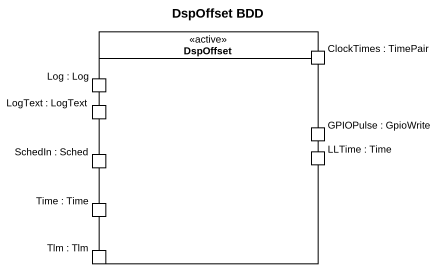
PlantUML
@startuml
title DspOffset BDD
rectangle DspOffset <<active>> {
  port "ClockTimes : TimePair" as ClockTimes_TimePair
  port "Log : Log" as Log_Log
  port "LogText : LogText" as LogText_LogText
  port "GPIOPulse : GpioWrite" as GPIOPulse_GpioWrite
  port "SchedIn : Sched" as SchedIn_Sched
  port "LLTime : Time" as LLTime_Time
  port "Time : Time" as Time_Time
  port "Tlm : Tlm" as Tlm_Tlm
}
@enduml
